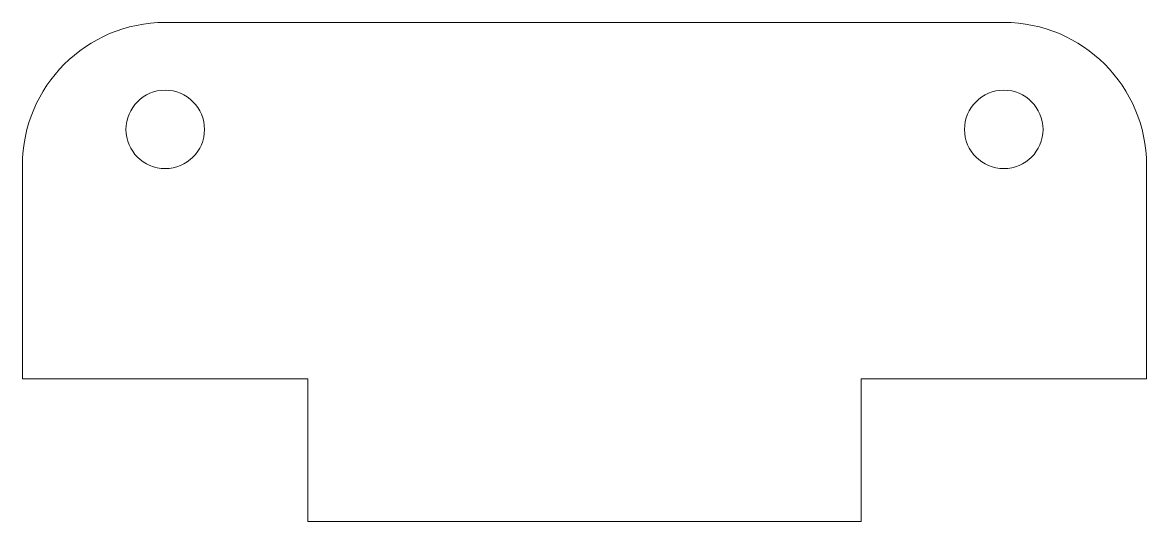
# Model space of a CAD drawing. Header units: millimetres. Extents: x -15.8 to 15.8, y -11 to 3.
import ezdxf

# ---------------------------------------------------------------- set-up
doc = ezdxf.new("R2010")
doc.units = ezdxf.units.MM

msp = doc.modelspace()

# ---------------------------------------------------------------- linework, layer by layer
at = {"color": 7, "linetype": 'Continuous', "lineweight": 15}
for p, q in [((11.75, 3), (-11.75, 3)), ((-15.75, -1), (-15.75, -7)), ((15.75, -7), (15.75, -1)), ((-15.75, -7), (-7.75, -7)), ((-7.75, -7), (-7.75, -11)), ((7.75, -7), (15.75, -7)), ((7.75, -11), (7.75, -7)), ((-7.75, -11), (7.75, -11))]:
    msp.add_line(p, q, dxfattribs=at)
for centre in [(-11.75, 0), (11.75, 0)]:
    msp.add_circle(centre, 1.1, dxfattribs=at)
for centre, start, end in [((-11.75, -1), 90, 180), ((11.75, -1), 0, 90)]:
    msp.add_arc(centre, 4, start, end, dxfattribs=at)

doc.saveas('drawing.dxf')
